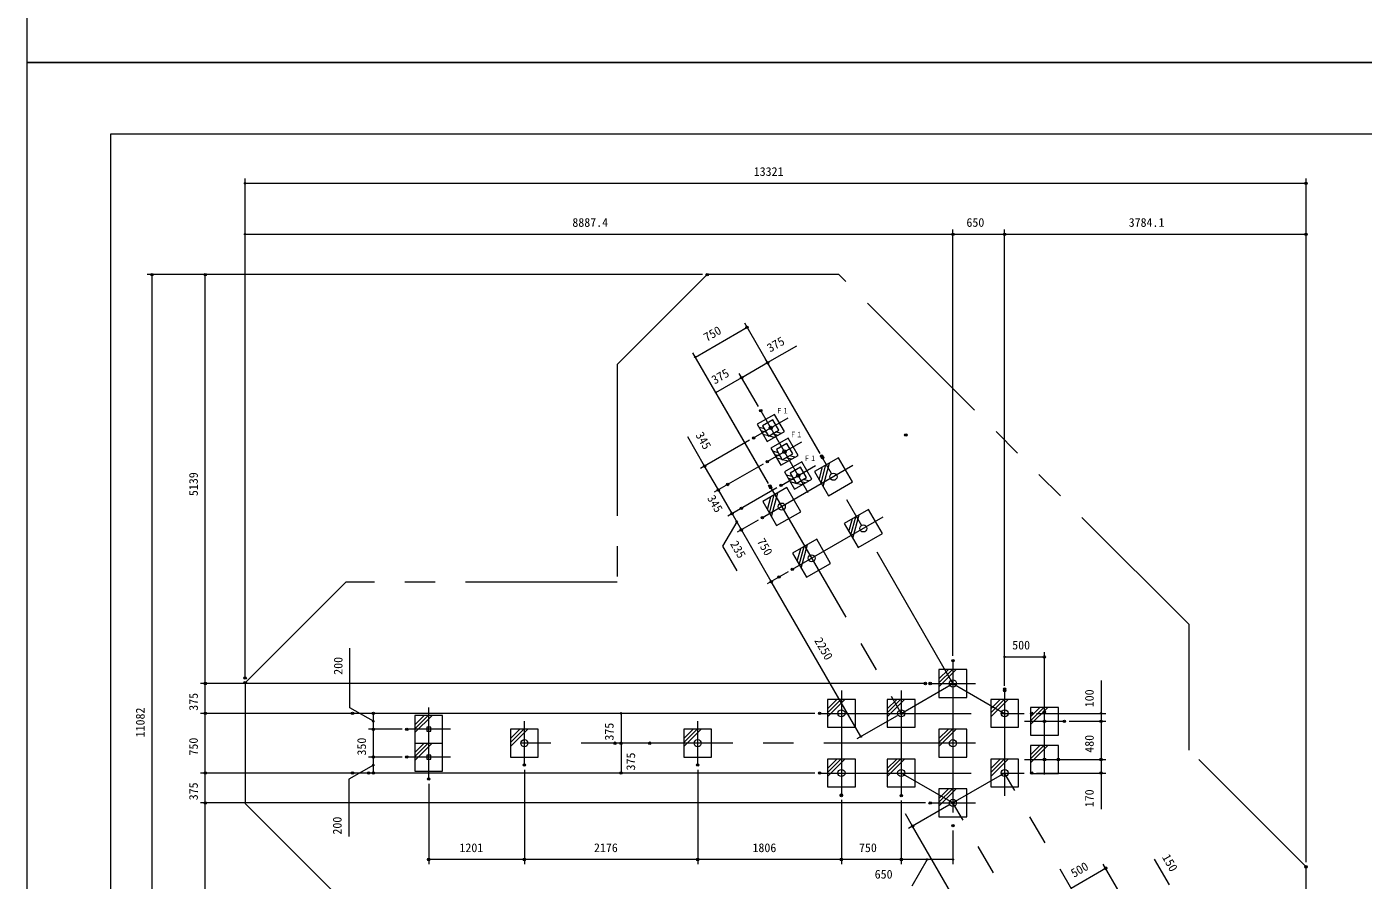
# Model space of a CAD drawing. Units: millimetres on the paper, scale 1:60. Extents: x 0 to 420, y -297 to 594.
# Drawn here: x 0 to 279.7, y -171.3 to 7.5 of the extents above; entities that cross this region are included whole.
import ezdxf
from ezdxf.enums import TextEntityAlignment as Align

# ---------------------------------------------------------------- set-up
doc = ezdxf.new("R2010")
doc.units = ezdxf.units.MM
doc.header["$PDMODE"] = 32
doc.header["$PDSIZE"] = 0.5
doc.linetypes.add('USER2', pattern=[50.8, 31.75, -6.35, 6.35, -6.35])
doc.linetypes.add('USER3', pattern=[63.5, 31.75, -6.35, 6.35, -6.35, 6.35, -6.35])
doc.layers.add('DEFPOINTS_3', color=7, linetype='Continuous', lineweight=9)
doc.layers.add('LY_1', color=7, linetype='Continuous', lineweight=9)
doc.styles.add('ＭＳ ゴシック', font='')
doc.styles.get('ＭＳ ゴシック').set_extended_font_data('MS Gothic')

# ---------------------------------------------------------------- blocks, each defined once
blk = doc.blocks.new('-000-_DOTSMALL')
at = {"color": 7, "linetype": 'Continuous', "lineweight": 9}
blk.add_circle((0, 0), 0.0625, dxfattribs=at)
blk.add_circle((0, 0), 0.0625, dxfattribs=at)

msp = doc.modelspace()

# ---------------------------------------------------------------- linework, layer by layer
at = {"layer": 'DEFPOINTS_3'}
for p, q in [((0, 297), (0, 0)), ((420, 0), (0, 0)), ((0, 0), (0, -297)), ((0, 0), (420, 0))]:
    msp.add_line(p, q, dxfattribs=at)
at = {"layer": 'LY_1'}
for p, q in [((17.5, -15), (17.5, -282)), ((402.5, -15), (17.5, -15)), ((156.475, -73.682), (152.867, -75.765)), ((156.17, -74.82), (154.005, -76.07)), ((157.42, -76.985), (156.17, -74.82)), ((158.558, -77.29), (156.475, -73.682)), ((152.867, -75.765), (154.95, -79.374)), ((154.005, -76.07), (155.255, -78.235)), ((154.95, -79.374), (158.558, -77.29)), ((155.255, -78.235), (157.42, -76.985)), ((159.35, -78.661), (155.742, -80.745)), ((155.742, -80.745), (157.825, -84.353)), ((159.045, -79.8), (156.88, -81.05)), ((156.88, -81.05), (158.13, -83.215)), ((160.295, -81.965), (159.045, -79.8)), ((161.433, -82.27), (159.35, -78.661)), ((157.825, -84.353), (161.433, -82.27)), ((158.13, -83.215), (160.295, -81.965)), ((162.225, -83.641), (158.617, -85.724)), ((164.308, -87.249), (162.225, -83.641)), ((169.901, -82.77), (164.849, -85.686)), ((172.818, -87.821), (169.901, -82.77)), ((158.617, -85.724), (160.7, -89.333)), ((161.92, -84.779), (159.755, -86.029)), ((159.755, -86.029), (161.005, -88.194)), ((163.17, -86.944), (161.92, -84.779)), ((164.849, -85.686), (167.766, -90.738)), ((159.076, -89.02), (154.024, -91.936)), ((161.992, -94.071), (159.076, -89.02)), ((160.7, -89.333), (164.308, -87.249)), ((161.005, -88.194), (163.17, -86.944)), ((167.766, -90.738), (172.818, -87.821)), ((154.024, -91.936), (156.941, -96.988)), ((156.941, -96.988), (161.992, -94.071)), ((176.151, -93.595), (171.099, -96.512)), ((179.068, -98.647), (176.151, -93.595)), ((171.099, -96.512), (174.016, -101.563)), ((165.326, -99.845), (160.274, -102.762)), ((168.242, -104.897), (165.326, -99.845)), ((174.016, -101.563), (179.068, -98.647)), ((160.274, -102.762), (163.191, -107.813)), ((163.191, -107.813), (168.242, -104.897)), ((190.917, -127.138), (190.917, -132.972)), ((196.75, -127.138), (190.917, -127.138)), ((196.75, -132.972), (196.75, -127.138)), ((167.591, -133.388), (167.591, -139.222)), ((173.425, -133.388), (167.591, -133.388)), ((173.425, -139.222), (173.425, -133.388)), ((180.091, -133.388), (180.091, -139.222)), ((185.925, -133.388), (180.091, -133.388)), ((185.925, -139.222), (185.925, -133.388)), ((190.917, -132.972), (196.75, -132.972)), ((201.742, -133.388), (201.742, -139.222)), ((207.575, -133.388), (201.742, -133.388)), ((207.575, -139.222), (207.575, -133.388)), ((81.21, -136.722), (81.21, -142.555)), ((87.044, -136.722), (81.21, -136.722)), ((87.044, -142.555), (87.044, -136.722)), ((210.075, -135.055), (210.075, -140.888)), ((215.909, -135.055), (210.075, -135.055)), ((215.909, -140.888), (215.909, -135.055)), ((84.544, -139.222), (83.71, -139.222)), ((83.71, -139.222), (83.71, -140.055)), ((84.544, -140.055), (84.544, -139.222)), ((101.234, -139.638), (101.234, -145.472)), ((107.067, -139.638), (101.234, -139.638)), ((107.067, -145.472), (107.067, -139.638)), ((137.498, -139.638), (137.498, -145.472)), ((143.331, -139.638), (137.498, -139.638)), ((143.331, -145.472), (143.331, -139.638)), ((167.591, -139.222), (173.425, -139.222)), ((180.091, -139.222), (185.925, -139.222)), ((190.917, -139.638), (190.917, -145.472)), ((196.75, -139.638), (190.917, -139.638)), ((196.75, -145.472), (196.75, -139.638)), ((201.742, -139.222), (207.575, -139.222)), ((81.21, -142.555), (87.044, -142.555)), ((81.21, -142.555), (81.21, -148.388)), ((83.71, -140.055), (84.544, -140.055)), ((87.044, -148.388), (87.044, -142.555)), ((210.075, -140.888), (215.909, -140.888)), ((84.544, -145.055), (83.71, -145.055)), ((83.71, -145.055), (83.71, -145.888)), ((84.544, -145.888), (84.544, -145.055)), ((210.075, -143.055), (210.075, -148.888)), ((215.909, -143.055), (210.075, -143.055)), ((215.909, -148.888), (215.909, -143.055)), ((83.71, -145.888), (84.544, -145.888)), ((101.234, -145.472), (107.067, -145.472)), ((137.498, -145.472), (143.331, -145.472)), ((167.591, -145.888), (167.591, -151.722)), ((173.425, -145.888), (167.591, -145.888)), ((173.425, -151.722), (173.425, -145.888)), ((180.091, -145.888), (180.091, -151.722)), ((185.925, -145.888), (180.091, -145.888)), ((185.925, -151.722), (185.925, -145.888)), ((190.917, -145.472), (196.75, -145.472)), ((201.742, -145.888), (201.742, -151.722)), ((207.575, -145.888), (201.742, -145.888)), ((207.575, -151.722), (207.575, -145.888)), ((81.21, -148.388), (87.044, -148.388)), ((210.075, -148.888), (215.909, -148.888)), ((167.591, -151.722), (173.425, -151.722)), ((180.091, -151.722), (185.925, -151.722)), ((190.917, -152.138), (190.917, -157.972)), ((196.75, -152.138), (190.917, -152.138)), ((196.75, -157.972), (196.75, -152.138)), ((201.742, -151.722), (207.575, -151.722)), ((190.917, -157.972), (196.75, -157.972))]:
    msp.add_line(p, q, dxfattribs=at)
at = {"layer": 'LY_1', "lineweight": 18}
for p, q in [((45.709, -128.892), (45.709, -24.299)), ((267.727, -167.453), (267.727, -24.299)), ((45.709, -25.299), (267.727, -25.299)), ((45.709, -35.961), (193.833, -35.961)), ((193.833, -124.291), (193.833, -34.961)), ((193.833, -35.961), (204.659, -35.961)), ((204.659, -130.551), (204.659, -34.961)), ((204.659, -35.961), (267.727, -35.961)), ((267.727, -167.453), (267.727, -34.961)), ((141.406, -44.403), (25.22, -44.403)), ((26.22, -229.099), (26.22, -44.403)), ((141.406, -44.403), (36.359, -44.403)), ((37.359, -130.055), (37.359, -44.403)), ((139.927, -61.687), (150.753, -55.437)), ((165.845, -81.578), (150.253, -54.571)), ((155.02, -87.828), (139.427, -60.821)), ((155.038, -62.86), (161.19, -59.308)), ((149.626, -65.985), (155.038, -62.86)), ((166.042, -81.919), (154.538, -61.994)), ((144.213, -69.11), (149.626, -65.985)), ((153.129, -72.053), (149.126, -65.119)), ((153.129, -72.053), (149.126, -65.119)), ((155.216, -88.169), (143.713, -68.244)), ((154.398, -76.751), (153.26, -76.446)), ((154.811, -77.466), (153.672, -77.161)), ((155.223, -78.18), (154.085, -77.875)), ((156.448, -78.508), (155.31, -78.203)), ((157.163, -78.096), (156.024, -77.791)), ((157.877, -77.683), (156.739, -77.378)), ((141.868, -84.521), (138.347, -78.424)), ((151.238, -79.111), (141.002, -85.021)), ((157.273, -81.731), (156.135, -81.426)), ((157.686, -82.445), (156.547, -82.14)), ((158.098, -83.16), (156.96, -82.855)), ((159.323, -83.488), (158.185, -83.183)), ((160.038, -83.076), (158.899, -82.771)), ((160.752, -82.663), (159.614, -82.358)), ((166.659, -88.821), (167.984, -83.876)), ((144.743, -89.501), (141.868, -84.521)), ((154.113, -84.091), (143.877, -90.001)), ((160.148, -86.711), (159.01, -86.406)), ((165.834, -87.392), (166.555, -84.701)), ((166.247, -88.107), (167.27, -84.289)), ((147.618, -94.48), (144.743, -89.501)), ((156.988, -89.07), (146.752, -94.98)), ((160.561, -87.425), (159.422, -87.12)), ((160.973, -88.139), (159.835, -87.834)), ((162.198, -88.468), (161.06, -88.163)), ((162.913, -88.055), (161.774, -87.75)), ((163.627, -87.643), (162.489, -87.338)), ((155.009, -93.642), (155.73, -90.951)), ((155.421, -94.357), (156.444, -90.539)), ((155.834, -95.071), (157.159, -90.126)), ((149.576, -97.872), (147.618, -94.48)), ((172.909, -99.647), (174.234, -94.702)), ((148.597, -96.176), (145.635, -101.306)), ((153.083, -95.847), (148.71, -98.372)), ((155.826, -108.698), (149.576, -97.872)), ((172.084, -98.218), (172.805, -95.527)), ((172.497, -98.932), (173.52, -95.114)), ((145.635, -101.306), (148.592, -106.427)), ((161.259, -104.468), (161.98, -101.777)), ((161.671, -105.182), (162.694, -101.364)), ((162.084, -105.897), (163.409, -100.952)), ((159.333, -106.673), (154.96, -109.198)), ((174.576, -141.173), (155.826, -108.698)), ((67.631, -135.13), (67.631, -122.646)), ((204.659, -130.233), (204.659, -123.474)), ((204.659, -124.474), (212.992, -124.474)), ((212.992, -135.022), (212.992, -123.474)), ((190.917, -129.108), (192.887, -127.138)), ((190.917, -129.933), (193.712, -127.138)), ((190.917, -130.758), (194.537, -127.138)), ((188.075, -130.055), (36.359, -130.055)), ((37.359, -136.305), (37.359, -130.055)), ((224.848, -129.453), (224.848, -136.305)), ((167.591, -135.358), (169.561, -133.388)), ((167.591, -136.183), (170.386, -133.388)), ((167.591, -137.008), (171.211, -133.388)), ((180.091, -135.358), (182.061, -133.388)), ((180.091, -136.183), (182.886, -133.388)), ((180.091, -137.008), (183.711, -133.388)), ((201.742, -135.358), (203.712, -133.388)), ((201.742, -136.183), (204.537, -133.388)), ((201.742, -137.008), (205.362, -133.388)), ((71.553, -136.305), (36.359, -136.305)), ((71.553, -136.305), (36.359, -136.305)), ((37.359, -148.805), (37.359, -136.305)), ((72.553, -137.972), (67.631, -135.13)), ((164.925, -136.305), (71.553, -136.305)), ((72.553, -139.638), (72.553, -136.305)), ((81.21, -138.692), (83.18, -136.722)), ((81.21, -139.517), (84.005, -136.722)), ((81.21, -140.342), (84.83, -136.722)), ((124.373, -136.305), (124.373, -142.555)), ((182.142, -136.805), (173.71, -141.673)), ((210.075, -137.025), (212.045, -135.055)), ((210.075, -137.85), (212.87, -135.055)), ((210.075, -138.675), (213.695, -135.055)), ((211.32, -136.305), (225.848, -136.305)), ((224.848, -136.305), (224.848, -137.972)), ((78.544, -139.638), (71.553, -139.638)), ((78.544, -139.638), (71.553, -139.638)), ((72.553, -145.472), (72.553, -139.638)), ((101.234, -141.608), (103.204, -139.638)), ((101.234, -142.433), (104.029, -139.638)), ((101.234, -143.258), (104.854, -139.638)), ((137.498, -141.608), (139.468, -139.638)), ((137.498, -142.433), (140.293, -139.638)), ((137.498, -143.258), (141.118, -139.638)), ((190.917, -141.608), (192.887, -139.638)), ((190.917, -142.433), (193.712, -139.638)), ((190.917, -143.258), (194.537, -139.638)), ((218.159, -137.972), (225.848, -137.972)), ((224.848, -137.972), (224.848, -145.972)), ((81.21, -144.525), (83.18, -142.555)), ((81.21, -145.35), (84.005, -142.555)), ((81.21, -146.175), (84.83, -142.555)), ((129.368, -142.555), (123.539, -142.555)), ((124.373, -142.555), (124.373, -148.805)), ((210.075, -145.025), (212.045, -143.055)), ((210.075, -145.85), (212.87, -143.055)), ((210.075, -146.675), (213.695, -143.055)), ((72.553, -147.138), (67.444, -150.088)), ((78.544, -145.472), (71.553, -145.472)), ((78.544, -145.472), (71.553, -145.472)), ((72.553, -148.805), (72.553, -145.472)), ((104.15, -148.138), (104.15, -167.914)), ((140.415, -148.138), (140.415, -167.914)), ((167.591, -147.858), (169.561, -145.888)), ((167.591, -148.683), (170.386, -145.888)), ((167.591, -149.508), (171.211, -145.888)), ((180.091, -147.858), (182.061, -145.888)), ((180.091, -148.683), (182.886, -145.888)), ((180.091, -149.508), (183.711, -145.888)), ((201.742, -147.858), (203.712, -145.888)), ((201.742, -148.683), (204.537, -145.888)), ((201.742, -149.508), (205.362, -145.888)), ((216.909, -145.972), (225.848, -145.972)), ((224.848, -145.972), (224.848, -148.805)), ((71.553, -148.805), (36.359, -148.805)), ((37.359, -155.055), (37.359, -148.805)), ((67.444, -150.088), (67.444, -162.109)), ((164.925, -148.805), (71.553, -148.805)), ((211.32, -148.805), (225.848, -148.805)), ((224.848, -148.805), (224.848, -156.39)), ((84.127, -151.055), (84.127, -167.914)), ((190.917, -154.108), (192.887, -152.138)), ((190.917, -154.933), (193.712, -152.138)), ((190.917, -155.758), (194.537, -152.138)), ((188.075, -155.055), (36.359, -155.055)), ((37.359, -229.099), (37.359, -155.055)), ((170.508, -154.388), (170.508, -167.914)), ((170.508, -154.56), (170.508, -167.914)), ((183.008, -154.56), (183.008, -167.914)), ((192.967, -155.555), (184.535, -160.423)), ((185.401, -159.923), (183.901, -157.325)), ((204.151, -192.399), (185.401, -159.923)), ((193.833, -160.819), (193.833, -167.914)), ((104.15, -166.914), (84.127, -166.914)), ((140.415, -166.914), (104.15, -166.914)), ((170.508, -166.914), (140.415, -166.914)), ((183.008, -166.914), (170.508, -166.914)), ((193.833, -166.914), (183.008, -166.914)), ((188.421, -166.914), (185.215, -172.467)), ((235.982, -166.841), (239.091, -172.227)), ((218.567, -172.895), (225.784, -168.728)), ((228.843, -174.027), (225.284, -167.862))]:
    msp.add_line(p, q, dxfattribs=at)
at = {"layer": 'LY_1', "linetype": 'USER3', "lineweight": 18}
for p, q in [((142.406, -44.403), (123.587, -63.221)), ((169.959, -44.403), (142.406, -44.403)), ((243.275, -117.719), (169.959, -44.403)), ((123.587, -63.221), (123.587, -108.852)), ((66.749, -108.852), (45.709, -129.892)), ((123.587, -108.852), (66.749, -108.852)), ((243.275, -144.002), (243.275, -117.719)), ((45.709, -129.892), (45.709, -155.219)), ((267.727, -168.453), (243.275, -144.002)), ((45.709, -155.219), (66.749, -176.258)), ((267.727, -197.514), (267.727, -168.453))]:
    msp.add_line(p, q, dxfattribs=at)
at = {"layer": 'LY_1', "linetype": 'USER2', "lineweight": 18}
for p, q in [((152.104, -78.611), (159.321, -74.444)), ((153.629, -72.919), (163.502, -90.02)), ((154.979, -83.591), (162.196, -79.424)), ((193.833, -130.055), (166.345, -82.444)), ((172.893, -84.41), (153.949, -95.347)), ((157.854, -88.57), (165.071, -84.404)), ((155.52, -88.694), (183.008, -136.305)), ((179.143, -95.236), (160.199, -106.173)), ((193.833, -125.291), (193.833, -159.819)), ((183.008, -136.305), (193.833, -130.055)), ((189.075, -130.055), (198.592, -130.055)), ((193.833, -130.055), (204.659, -136.305)), ((170.508, -131.551), (170.508, -153.56)), ((183.008, -131.551), (183.008, -153.56)), ((204.659, -131.551), (204.659, -153.56)), ((212.992, -149.088), (212.992, -133.822)), ((84.127, -150.055), (84.127, -135.055)), ((165.869, -136.305), (208.74, -136.305)), ((88.71, -139.638), (79.544, -139.638)), ((104.15, -147.138), (104.15, -137.972)), ((140.415, -147.138), (140.415, -137.972)), ((208.825, -137.972), (217.159, -137.972)), ((198.592, -142.555), (99.567, -142.555)), ((88.71, -145.472), (79.544, -145.472)), ((208.825, -145.988), (217.159, -145.972)), ((165.869, -148.805), (208.74, -148.805)), ((193.833, -155.055), (183.008, -148.805)), ((204.659, -148.805), (193.833, -155.055)), ((232.168, -196.453), (204.659, -148.805)), ((189.075, -155.055), (198.592, -155.055)), ((221.343, -202.703), (193.833, -155.055))]:
    msp.add_line(p, q, dxfattribs=at)
at = {"layer": 'LY_1'}
for centre, radius in [((155.712, -76.528), 0.356), ((158.587, -81.507), 0.356), ((161.462, -86.487), 0.356), ((168.833, -86.754), 0.743), ((158.008, -93.004), 0.743), ((175.083, -97.579), 0.743), ((164.258, -103.829), 0.743), ((193.833, -130.055), 0.743), ((170.508, -136.305), 0.743), ((183.008, -136.305), 0.743), ((204.659, -136.305), 0.743), ((212.992, -137.972), 0.283), ((104.15, -142.555), 0.743), ((140.415, -142.555), 0.743), ((193.833, -142.555), 0.743), ((170.508, -148.805), 0.743), ((183.008, -148.805), 0.743), ((204.659, -148.805), 0.743), ((212.992, -145.98), 0.283), ((193.833, -155.055), 0.743)]:
    msp.add_circle(centre, radius, dxfattribs=at)
for p in [(267.727, -25.299), (193.833, -35.961), (193.833, -35.961), (204.659, -35.961), (267.727, -35.961), (26.22, -44.403), (37.359, -44.403), (142.406, -44.403), (142.406, -44.403), (150.753, -55.437), (155.038, -62.86), (149.626, -65.985), (153.629, -72.919), (153.629, -72.919), (183.98, -78.009), (152.104, -78.611), (154.979, -83.591), (166.345, -82.444), (166.542, -82.785), (141.868, -84.521), (144.743, -89.501), (146.698, -88.372), (155.52, -88.694), (155.716, -89.035), (157.854, -88.57), (147.618, -94.48), (149.573, -93.352), (153.949, -95.347), (149.576, -97.872), (160.199, -106.173), (155.826, -108.698), (157.439, -107.766), (193.833, -125.291), (212.992, -124.474), (45.709, -128.892), (37.359, -130.055), (45.709, -129.892), (188.075, -130.055), (189.075, -130.055), (204.659, -131.233), (204.659, -131.551), (204.659, -131.551), (37.359, -136.305), (68.177, -136.305), (72.553, -136.305), (72.553, -136.305), (72.553, -136.305), (165.925, -136.305), (183.008, -136.305), (210.32, -136.305), (212.992, -136.022), (72.553, -139.638), (79.544, -139.638), (79.544, -139.638), (217.159, -137.972), (217.159, -137.972), (224.848, -137.972), (123.084, -142.555), (124.373, -142.555), (130.368, -142.555), (72.553, -145.472), (79.544, -145.472), (79.544, -145.472), (104.15, -147.138), (104.15, -147.138), (140.415, -147.138), (140.415, -147.138), (215.909, -145.972), (215.909, -145.972), (224.848, -145.972), (37.359, -148.805), (68.177, -148.805), (71.553, -148.805), (72.553, -148.805), (84.127, -150.055), (124.373, -148.805), (165.925, -148.805), (210.32, -148.805), (224.848, -148.805), (170.508, -153.388), (170.508, -153.56), (183.008, -153.56), (183.008, -153.56), (37.359, -155.055), (37.359, -155.055), (189.075, -155.055), (193.833, -155.055), (185.401, -159.923), (193.833, -159.819), (84.127, -166.914), (104.15, -166.914), (140.415, -166.914), (170.508, -166.914), (183.008, -166.914), (225.784, -168.728), (267.727, -168.453), (267.727, -168.453)]:
    msp.add_point(p, dxfattribs=at)

# ---------------------------------------------------------------- block references
for p, xscale, yscale, rotation in [((45.709, -25.299), 2.32, 2.32, 180), ((45.709, -35.961), 2.32, 2.32, 180), ((193.833, -35.961), 2.32, 2.32, 180), ((204.659, -35.961), 2.32, 2.32, 180), ((26.22, -44.403), 2.32, 2.32, 90), ((37.359, -44.403), 2.32, 2.32, 90), ((150.753, -55.437), 2.32, 2.32, 30), ((139.927, -61.687), 2.32, 2.32, 210), ((155.038, -62.86), 2.32, 2.32, 30), ((149.626, -65.985), 2.32, 2.32, 30), ((149.626, -65.985), 2.32, 2.32, 210), ((144.213, -69.11), 2.32, 2.32, 210), ((141.868, -84.521), 2.32, 2.32, 120), ((144.743, -89.501), 2.32, 2.32, 300), ((144.743, -89.501), 2.32, 2.32, 120), ((147.618, -94.48), 2.32, 2.32, 120), ((147.618, -94.48), 2.32, 2.32, 300), ((148.597, -96.176), 2.5, 2.5, 60), ((149.576, -97.872), 2.32, 2.32, 300), ((149.576, -97.872), 2.32, 2.32, 120), ((155.826, -108.698), 2.32, 2.32, 120), ((155.826, -108.698), 2.32, 2.32, 300), ((204.659, -124.474), 2.32, 2.32, 180), ((37.359, -130.055), 2.32, 2.32, 90), ((37.359, -130.055), 2.32, 2.32, 270), ((37.359, -136.305), 2.32, 2.32, 90), ((37.359, -136.305), 2.32, 2.32, 270), ((72.553, -136.305), 2.32, 2.32, 90), ((124.373, -136.305), 2.32, 2.32, 90), ((224.848, -136.305), 2.32, 2.32, 90), ((72.553, -137.972), 2.5, 2.5, 330), ((72.553, -139.638), 2.32, 2.32, 270), ((72.553, -139.638), 2.32, 2.32, 90), ((224.848, -137.972), 2.32, 2.32, 270), ((224.848, -137.972), 2.32, 2.32, 90), ((124.373, -142.555), 2.32, 2.32, 270), ((124.373, -142.555), 2.32, 2.32, 90), ((174.576, -141.173), 2.32, 2.32, 300), ((72.553, -145.472), 2.32, 2.32, 90), ((72.553, -145.472), 2.32, 2.32, 270), ((72.553, -147.138), 2.5, 2.5, 30), ((224.848, -145.972), 2.32, 2.32, 270), ((224.848, -145.972), 2.32, 2.32, 90), ((37.359, -148.805), 2.32, 2.32, 270), ((37.359, -148.805), 2.32, 2.32, 90), ((72.553, -148.805), 2.32, 2.32, 270), ((124.373, -148.805), 2.32, 2.32, 270), ((224.848, -148.805), 2.32, 2.32, 270), ((37.359, -155.055), 2.32, 2.32, 270), ((37.359, -155.055), 2.32, 2.32, 90), ((185.401, -159.923), 2.32, 2.32, 300), ((84.127, -166.914), 2.32, 2.32, 180), ((104.15, -166.914), 2.32, 2.32, 180), ((140.415, -166.914), 2.32, 2.32, 180), ((170.508, -166.914), 2.32, 2.32, 180), ((183.008, -166.914), 2.32, 2.32, 180), ((188.421, -166.914), 2.5, 2.5, 60), ((225.784, -168.728), 2.32, 2.32, 30)]:
    msp.add_blockref('-000-_DOTSMALL', p, dxfattribs=dict(at, xscale=xscale, yscale=yscale, rotation=rotation))
at = {"layer": 'LY_1', "xscale": 2.32, "yscale": 2.32}
for p in [(267.727, -25.299), (193.833, -35.961), (204.659, -35.961), (267.727, -35.961), (212.992, -124.474), (104.15, -166.914), (140.415, -166.914), (170.508, -166.914), (183.008, -166.914), (193.833, -166.914)]:
    msp.add_blockref('-000-_DOTSMALL', p, dxfattribs=at)

# ---------------------------------------------------------------- texts
at = {"layer": 'LY_1', "style": 'ＭＳ ゴシック'}
for s, p in [('13321', (152.146, -24.299)), ('8887.4', (114.188, -34.961)), ('650', (196.661, -34.961)), ('3784.1', (230.614, -34.961)), ('500', (206.242, -123.474)), ('1201', (90.56, -165.914)), ('2176', (118.71, -165.914)), ('1806', (151.885, -165.914)), ('750', (174.173, -165.914)), ('650', (177.463, -171.467))]:
    msp.add_text(s, height=1.833, dxfattribs=at).set_placement(p, align=Align.BOTTOM_LEFT)
for s, rotation, p in [('750', 30, (142.601, -58.988)), ('375', 30, (155.855, -61.234)), ('375', 30, (144.252, -67.933)), ('345', 300, (139.422, -78.285)), ('5139', 90, (36.359, -90.801)), ('345', 300, (141.857, -91.503)), ('235', 300, (146.666, -101.091)), ('750', 300, (152.275, -100.546)), ('2250', 300, (164.272, -121.326)), ('200', 90, (66.631, -128.229)), ('100', 90, (223.848, -135.024)), ('375', 90, (36.359, -135.763)), ('11082', 90, (25.22, -141.33)), ('375', 90, (123.373, -142.013)), ('750', 90, (36.359, -145.14)), ('350', 90, (71.553, -145.14)), ('480', 90, (223.848, -144.557)), ('375', 90, (127.873, -148.263)), ('375', 90, (36.359, -154.513)), ('170', 90, (223.848, -155.969)), ('200', 90, (66.444, -161.692)), ('500', 30, (219.438, -171.237)), ('150', 300, (237.058, -166.705))]:
    msp.add_text(s, height=1.833, rotation=rotation, dxfattribs=at).set_placement(p, align=Align.BOTTOM_LEFT)
at = {"layer": 'LY_1', "style": 'ＭＳ ゴシック', "width": 0.85}
for p in [(156.865, -73.823), (159.74, -78.803), (162.615, -83.782)]:
    msp.add_text('Ｆ１', height=1.1, dxfattribs=at).set_placement(p, align=Align.BOTTOM_LEFT)

doc.saveas('drawing.dxf')
